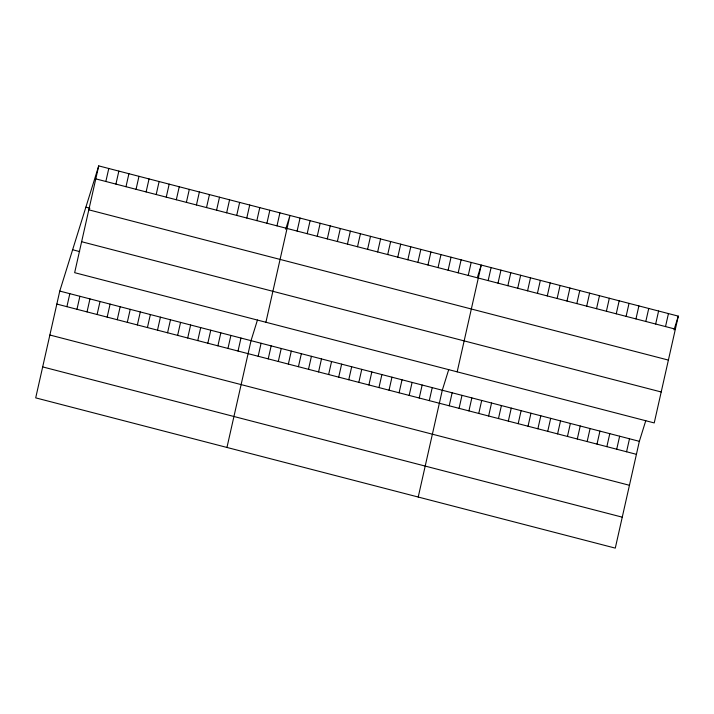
<?xml version="1.0" encoding="UTF-8"?>
<svg xmlns="http://www.w3.org/2000/svg" width="714" height="714" viewBox="0 0 714 714"><rect width="100%" height="100%" fill="white"/><g stroke="black" fill="none" stroke-linecap="round" stroke-linejoin="round"><path stroke-width="1.07" d="M98.719 165.88L74.649 272.677L654.229 422.929L678.3 316.132L98.719 165.88L59.771 291.071L35.7 397.868L615.281 548.12L639.351 441.323L645.777 420.671M66.902 306.681L69.829 293.686M76.969 309.287L79.897 296.292M105.85 181.49L108.787 168.495M87.037 311.902L89.964 298.898M115.918 184.096L118.854 171.101M97.104 314.508L100.031 301.513M125.985 186.711L128.913 173.707M107.171 317.114L110.099 304.119M136.053 189.317L138.98 176.322M117.239 319.729L120.166 306.734M146.12 191.923L149.047 178.928M127.306 322.335L130.234 309.341M156.188 194.538L159.115 181.543M137.365 324.95L140.301 311.947M166.255 197.144L169.182 184.15M147.432 327.556L150.368 314.562M176.322 199.759L179.25 186.756M157.499 330.163L160.427 317.168M186.39 202.365L189.317 189.371M167.567 332.778L170.494 319.783M196.448 204.972L199.385 191.977M177.634 335.384L180.562 322.389M206.516 207.587L209.452 194.592M187.702 337.999L190.629 324.995M216.583 210.193L219.51 197.198M197.769 340.605L200.696 327.61M226.65 212.808L229.578 199.804M207.836 343.211L210.764 330.216M236.718 215.414L239.645 202.419M217.904 345.826L220.831 332.831M246.785 218.02L249.713 205.025M227.971 348.432L230.899 335.437M256.853 220.635L259.78 207.64M238.03 351.047L240.966 338.043M266.92 223.241L269.847 210.246M226.963 447.446L251.025 340.658L257.459 319.997M276.987 225.856L279.915 212.852M258.165 356.259L261.092 343.264M265.911 322.255L289.982 215.467L285.698 229.239M268.232 358.874L271.159 345.879M297.113 231.068L300.05 218.073M278.299 361.48L281.227 348.486M307.181 233.683L310.108 220.688M288.367 364.095L291.294 351.092M317.248 236.289L320.175 223.295M298.434 366.701L301.362 353.707M327.315 238.904L330.243 225.901M308.502 369.308L311.429 356.313M337.383 241.511L340.31 228.516M318.569 371.923L321.496 358.928M347.45 244.117L350.378 231.122M328.627 374.529L331.564 361.534M357.518 246.732L360.445 233.737M338.695 377.144L341.631 364.14M367.585 249.338L370.512 236.343M348.762 379.75L351.69 366.755M377.652 251.953L380.58 238.949M358.83 382.356L361.757 369.361M387.711 254.559L390.647 241.564M368.897 384.971L371.824 371.976M397.778 257.165L400.715 244.17M378.964 387.577L381.892 374.582M407.846 259.78L410.773 246.785M389.032 390.192L391.959 377.188M417.913 262.386L420.841 249.391M399.099 392.798L402.027 379.803M427.981 265.001L430.908 251.997M409.167 395.404L412.094 382.409M438.048 267.607L440.975 254.612M419.225 398.019L422.161 385.024M448.115 270.222L451.043 257.219M429.292 400.625L432.229 387.631M458.183 272.828L461.11 259.834M418.226 497.033L442.287 390.237L448.722 369.584M468.25 275.434L471.178 262.44M449.213 405.793L452.14 392.798M457.174 371.842L481.245 265.046L477.568 276.853M459.066 408.346L461.994 395.351M488.162 280.602L491.098 267.607M468.919 410.898L471.847 397.903M498.015 283.155L500.951 270.16M478.773 413.451L481.7 400.456M507.868 285.707L510.805 272.712M488.626 416.012L491.553 403.008M517.721 288.269L520.658 275.265M498.479 418.565L501.406 405.57M527.575 290.821L530.502 277.817M508.332 421.117L511.26 408.122M537.428 293.374L540.355 280.379M518.186 423.67L521.113 410.675M547.281 295.926L550.208 282.931M528.039 426.222L530.966 413.227M557.134 298.479L560.062 285.484M537.892 428.784L540.819 415.78M566.987 301.04L569.915 288.037M547.745 431.336L550.673 418.342M576.841 303.593L579.768 290.589M557.598 433.889L560.526 420.894M586.694 306.145L589.621 293.151M567.451 436.441L570.379 423.447M596.547 308.698L599.474 295.703M577.305 439.003L580.232 425.999M606.4 311.25L609.328 298.256M587.158 441.555L590.085 428.552M616.253 313.812L619.181 300.808M597.011 444.108L599.938 431.113M626.107 316.364L629.034 303.361M606.864 446.661L609.792 433.666M635.96 318.917L638.887 305.922M616.717 449.213L619.645 436.218M645.813 321.47L648.74 308.475M626.571 451.775L629.498 438.771M655.666 324.022L658.594 311.027M665.519 326.584L668.447 313.58M674.016 329.904L678.3 316.132M95.792 178.875L675.373 329.136M85.867 207.194L89.893 208.238M88.813 209.827L668.393 360.088M81.628 241.725L661.209 391.977M72.623 249.757L79.665 251.587M59.771 291.071L639.351 441.323M56.834 304.066L636.424 454.327M49.864 335.018L629.445 485.279M42.679 366.907L622.26 517.168"/></g></svg>
